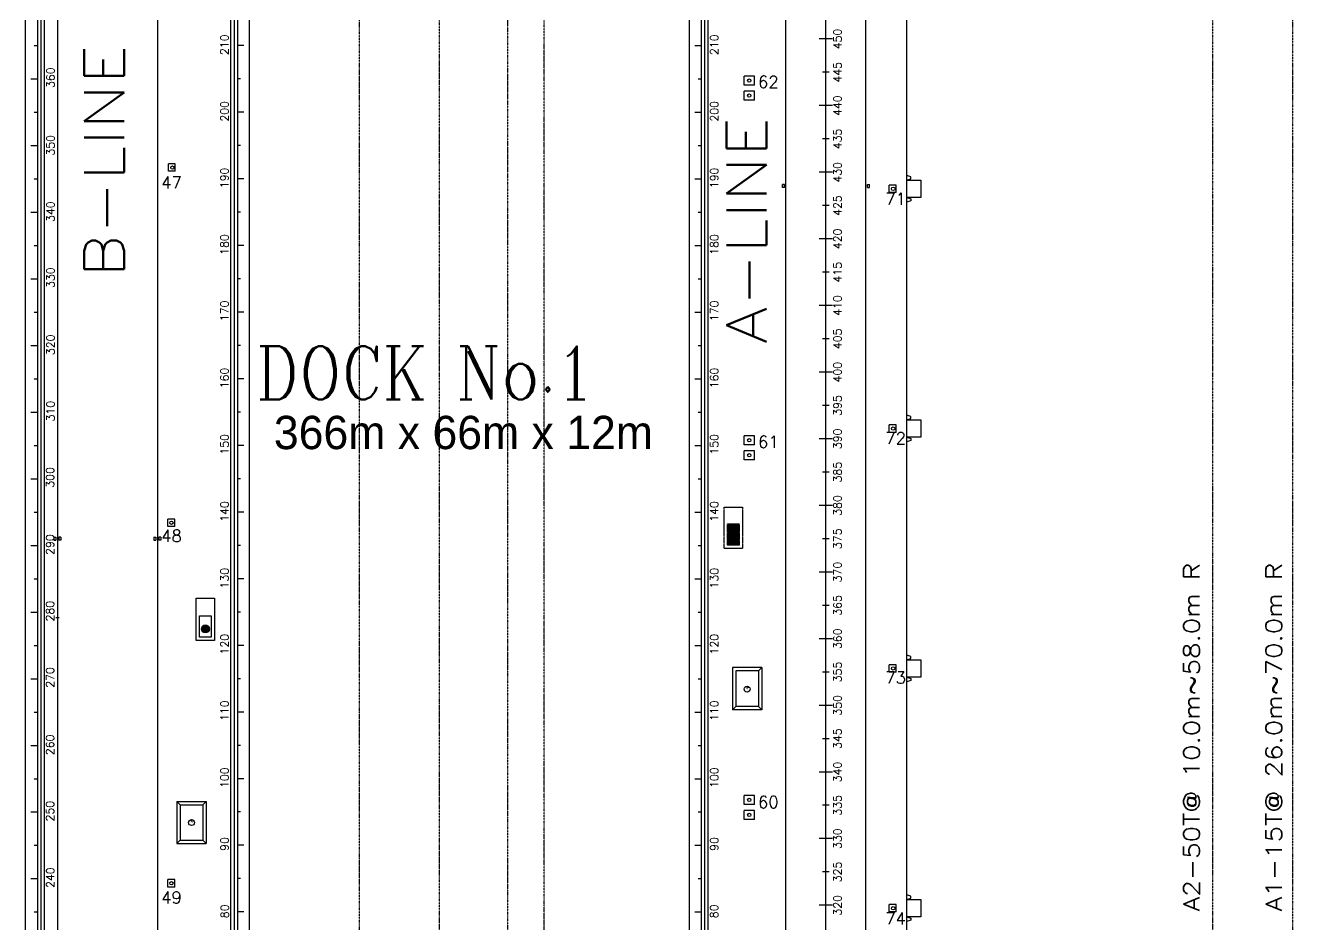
# Model space of a CAD drawing. Header units: inches. Extents: x 2621776591 to 2623670951, y 363331607 to 364354604.
# Drawn here: x 2622778544 to 2622968621, y 363834701 to 363969660 of the extents above; entities that cross this region are included whole.
import ezdxf
from ezdxf.enums import TextEntityAlignment as Align

# ---------------------------------------------------------------- set-up
doc = ezdxf.new("R2010")
doc.units = ezdxf.units.IN
doc.header["$MEASUREMENT"] = 0
for name, pattern in [('BORDERX2', [3.5, 1, -0.5, 1, -0.5, 0, -0.5]), ('CENTER', [2, 1.25, -0.25, 0.25, -0.25]), ('DASHED2', [0.375, 0.25, -0.125]), ('HIDDEN', [0.375, 0.25, -0.125])]:
    doc.linetypes.add(name, pattern=pattern)
for name, color, linetype in [('ANCHOR POINT', 7, 'Continuous'), ('BOLLARD', 1, 'Continuous'), ('Bollard Nos.', 7, 'Continuous'), ('BOLLARD1', 1, 'Continuous'), ('CAPSTAN', 1, 'Continuous'), ('DIM', 8, 'Continuous'), ('Dock CH Text', 8, 'Continuous'), ('Dock Chainage', 8, 'Continuous'), ('FENDER', 1, 'Continuous'), ('LTOWER', 2, 'Continuous'), ('PIER', 7, 'Continuous'), ('TEXT2', 1, 'Continuous'), ('TEXT3', 6, 'Continuous')]:
    doc.layers.add(name, color=color, linetype=linetype)
doc.layers.add('CRANE', color=7, linetype='Continuous', true_color=0x7f3f7f)
doc.layers.get('BOLLARD1').off()
doc.styles.add('ROMANC', font='romanc')
doc.styles.add('ROMANS', font='romans')
doc.styles.get("Standard").update_dxf_attribs({"font": 'arial.ttf'})
doc.styles.add('style1', font='GOTHIC.TTF')

# ---------------------------------------------------------------- blocks, each defined once
blk = doc.blocks.new('FENDER')
at = {"layer": 'FENDER'}
blk.add_line((-600, 1800), (0, 2000), dxfattribs=at)
blk.add_lwpolyline([(0, 0), (0, 1300), (-2100, 1300), (-2100, -1300), (0, -1300)], close=True, dxfattribs=at)
for points in [[(0, 1300), (-600, 1500), (-600, 1800)], [(0, -1300), (-600, -1500), (-600, -1800), (0, -2000)]]:
    blk.add_lwpolyline(points, dxfattribs=at)
blk = doc.blocks.new('A$C48C768FC')
at = {"layer": 'Dock CH Text'}
blk.add_line((219498, 169155), (218998, 169155), dxfattribs=at)
at = {"layer": 'Dock Chainage'}
for p, q in [((215750, 255000), (216225, 255000)), ((247200, 255000), (246225, 255000)), ((314850, 255000), (315825, 255000)), ((215250, 250000), (216225, 250000)), ((246700, 250000), (246225, 250000)), ((315350, 250000), (315825, 250000)), ((215750, 245000), (216225, 245000)), ((247200, 245000), (246225, 245000)), ((314850, 245000), (315825, 245000)), ((215250, 240000), (216225, 240000)), ((246700, 240000), (246225, 240000)), ((315350, 240000), (315825, 240000)), ((215750, 235000), (216225, 235000)), ((247200, 235000), (246225, 235000)), ((314850, 235000), (315825, 235000)), ((215250, 230000), (216225, 230000)), ((246700, 230000), (246225, 230000)), ((315350, 230000), (315825, 230000)), ((215750, 225000), (216225, 225000)), ((247200, 225000), (246225, 225000)), ((314850, 225000), (315825, 225000)), ((215250, 220000), (216225, 220000)), ((246700, 220000), (246225, 220000)), ((315350, 220000), (315825, 220000)), ((215750, 215000), (216225, 215000)), ((247200, 215000), (246225, 215000)), ((314850, 215000), (315825, 215000)), ((215250, 210000), (216225, 210000)), ((246700, 210000), (246225, 210000)), ((315350, 210000), (315825, 210000)), ((215750, 205000), (216225, 205000)), ((247200, 205000), (246225, 205000)), ((314850, 205000), (315825, 205000)), ((215250, 200000), (216225, 200000)), ((246700, 200000), (246225, 200000)), ((315350, 200000), (315825, 200000)), ((215750, 195000), (216225, 195000)), ((247200, 195000), (246225, 195000)), ((314850, 195000), (315825, 195000)), ((215250, 190000), (216225, 190000)), ((246700, 190000), (246225, 190000)), ((315350, 190000), (315825, 190000)), ((215750, 185000), (216225, 185000)), ((247200, 185000), (246225, 185000)), ((314850, 185000), (315825, 185000)), ((215250, 180000), (216225, 180000)), ((246700, 180000), (246225, 180000)), ((315350, 180000), (315825, 180000)), ((215750, 175000), (216225, 175000)), ((247200, 175000), (246225, 175000)), ((314850, 175000), (315825, 175000)), ((215250, 170000), (216225, 170000)), ((246700, 170000), (246225, 170000)), ((315350, 170000), (315825, 170000)), ((215750, 165000), (216225, 165000)), ((247200, 165000), (246225, 165000)), ((314850, 165000), (315825, 165000)), ((215250, 160000), (216225, 160000)), ((246700, 160000), (246225, 160000)), ((315350, 160000), (315825, 160000)), ((215750, 155000), (216225, 155000)), ((247200, 155000), (246225, 155000)), ((314850, 155000), (315825, 155000)), ((215250, 150000), (216225, 150000)), ((246700, 150000), (246225, 150000)), ((315350, 150000), (315825, 150000)), ((215750, 145000), (216225, 145000)), ((247200, 145000), (246225, 145000)), ((314850, 145000), (315825, 145000)), ((215250, 140000), (216225, 140000)), ((246700, 140000), (246225, 140000)), ((315350, 140000), (315825, 140000)), ((215750, 135000), (216225, 135000)), ((247200, 135000), (246225, 135000)), ((314850, 135000), (315825, 135000)), ((215250, 130000), (216225, 130000)), ((246700, 130000), (246225, 130000)), ((315350, 130000), (315825, 130000)), ((215750, 125000), (216225, 125000)), ((247200, 125000), (246225, 125000)), ((314850, 125000), (315825, 125000))]:
    blk.add_line(p, q, dxfattribs=at)
at = {"layer": 'Dock CH Text', "style": 'ROMANS'}
for s, p in [('210', (244897, 255132)), ('210', (318353, 255132)), ('360', (218801, 250191)), ('200', (244897, 245142)), ('200', (318353, 245142)), ('350', (218801, 240039)), ('190', (244897, 235151)), ('190', (318353, 235151)), ('340', (218801, 230089)), ('180', (244897, 225161)), ('180', (318353, 225161)), ('330', (218801, 220180)), ('170', (244897, 215200)), ('170', (318353, 215200)), ('320', (218801, 210107)), ('160', (244897, 205129)), ('160', (318353, 205129)), ('310', (218801, 200155)), ('150', (244903, 195179)), ('150', (318348, 195179)), ('300', (218726, 190203)), ('140', (244903, 185096)), ('140', (318348, 185096)), ('290', (218726, 180130)), ('130', (244903, 175087)), ('130', (318348, 175087)), ('280', (218726, 170138)), ('120', (244903, 165174)), ('120', (318348, 165174)), ('270', (218726, 160186)), ('110', (244903, 155189)), ('110', (318348, 155189)), ('260', (218726, 150073)), ('100', (244903, 145154)), ('100', (318348, 145154)), ('250', (218726, 140121)), ('90', (244903, 135198)), ('90', (318348, 135198)), ('240', (218772, 130144))]:
    blk.add_text(s, height=1200, rotation=90, dxfattribs=at).set_placement(p, align=Align.CENTER)
at = {"layer": 'Dock CH Text', "style": 'ROMANS', "width": 1}
for p in [(244928, 125096), (318322, 125096)]:
    blk.add_text('80', height=1200, rotation=90, dxfattribs=at).set_placement(p, align=Align.CENTER)
blk = doc.blocks.new('BOLLARD1')
at = {"layer": 'BOLLARD'}
for p, q in [((-3325, -1200), (-1775, -1200)), ((-3325, -1200), (-3325, -2550)), ((-1775, -1200), (-1775, -2550)), ((-3325, -2550), (-1775, -2550)), ((-3325, -3450), (-3325, -4800)), ((-3325, -3450), (-1775, -3450)), ((-1775, -3450), (-1775, -4800)), ((-3325, -4800), (-1775, -4800))]:
    blk.add_line(p, q, dxfattribs=at)
for centre in [(-2550, -1875), (-2550, -4125)]:
    blk.add_circle(centre, 250, dxfattribs=at)
blk = doc.blocks.new('A$C6b66f7a2')
at = {"layer": 'CAPSTAN'}
h = blk.add_hatch(dxfattribs=at)
h.set_pattern_fill('ANSI31', color=9, scale=1000)
h.set_pattern_definition([(45, (0, 0), (-88.3883476483, 88.3883476483), [])])
h.paths.add_polyline_path([(2622883869, 363894847), (2622885619, 363894847), (2622885619, 363891647), (2622883869, 363891647)])
at = {"layer": 'BOLLARD'}
for p, q in [((2622801024, 363948867), (2622800014, 363948867)), ((2622800014, 363947752), (2622800014, 363948867)), ((2622801024, 363947752), (2622801024, 363948867)), ((2622801024, 363947752), (2622800014, 363947752)), ((2622909134, 363945682), (2622908124, 363945682)), ((2622908124, 363944567), (2622908124, 363945682)), ((2622909134, 363944567), (2622908124, 363944567)), ((2622909134, 363944567), (2622909134, 363945682)), ((2622909134, 363909697), (2622908124, 363909697)), ((2622908124, 363908582), (2622908124, 363909697)), ((2622909134, 363908582), (2622908124, 363908582)), ((2622909134, 363908582), (2622909134, 363909697)), ((2622800949, 363895567), (2622799939, 363895567)), ((2622799939, 363894452), (2622799939, 363895567)), ((2622800949, 363894452), (2622800949, 363895567)), ((2622800949, 363894452), (2622799939, 363894452)), ((2622909134, 363873712), (2622908124, 363873712)), ((2622908124, 363872597), (2622908124, 363873712)), ((2622909134, 363872597), (2622908124, 363872597)), ((2622909134, 363872597), (2622909134, 363873712)), ((2622799939, 363840352), (2622799939, 363841467)), ((2622800949, 363841467), (2622799939, 363841467)), ((2622800949, 363840352), (2622799939, 363840352)), ((2622800949, 363840352), (2622800949, 363841467)), ((2622908124, 363836612), (2622908124, 363837727)), ((2622909134, 363837727), (2622908124, 363837727)), ((2622909134, 363836612), (2622908124, 363836612)), ((2622909134, 363836612), (2622909134, 363837727))]:
    blk.add_line(p, q, dxfattribs=at)
for centre in [(2622800594, 363948310), (2622908704, 363945125), (2622908704, 363909140), (2622800444, 363895010), (2622908704, 363873154), (2622800444, 363840910), (2622908704, 363837169)]:
    blk.add_circle(centre, 250, dxfattribs=at)
at = {"layer": 'CAPSTAN', "ltscale": 100}
for p, q in [((2622805191, 363879102), (2622805358, 363879092)), ((2622805191, 363879090), (2622805357, 363879080)), ((2622805207, 363878965), (2622805365, 363879019)), ((2622805211, 363878954), (2622805369, 363879008)), ((2622805224, 363879224), (2622805374, 363879151)), ((2622805229, 363879235), (2622805379, 363879161)), ((2622805275, 363878845), (2622805400, 363878955)), ((2622805283, 363878836), (2622805408, 363878946)), ((2622805305, 363879335), (2622805416, 363879210)), ((2622805314, 363879343), (2622805425, 363879218)), ((2622805334, 363879157), (2622805349, 363879189)), ((2622805383, 363878759), (2622805456, 363878909)), ((2622805394, 363878754), (2622805467, 363878904)), ((2622805426, 363879399), (2622805478, 363879249)), ((2622805438, 363879402), (2622805489, 363879252)), ((2622805516, 363878722), (2622805526, 363878888)), ((2622805528, 363878721), (2622805538, 363878887)), ((2622805540, 363879300), (2622805576, 363879298)), ((2622805560, 363879427), (2622805549, 363879261)), ((2622805572, 363879426), (2622805561, 363879260)), ((2622805653, 363878738), (2622805599, 363878896)), ((2622805664, 363878742), (2622805610, 363878899)), ((2622805694, 363879394), (2622805620, 363879244)), ((2622805705, 363879389), (2622805631, 363879239)), ((2622805773, 363878805), (2622805663, 363878930)), ((2622805782, 363878813), (2622805672, 363878938)), ((2622805805, 363879312), (2622805680, 363879202)), ((2622805813, 363879303), (2622805688, 363879193)), ((2622805859, 363878913), (2622805709, 363878987)), ((2622805864, 363878924), (2622805714, 363878997)), ((2622805876, 363879194), (2622805718, 363879140)), ((2622805880, 363879183), (2622805722, 363879129)), ((2622805897, 363879058), (2622805730, 363879068)), ((2622805896, 363879046), (2622805730, 363879056))]:
    blk.add_line(p, q, dxfattribs=at)
at = {"layer": 'CAPSTAN', "linetype": 'HIDDEN', "ltscale": 100}
for p, q in [((2622805383, 363879052), (2622805257, 363879035)), ((2622805265, 363879148), (2622805388, 363879115)), ((2622805295, 363878929), (2622805404, 363878993)), ((2622805315, 363879249), (2622805415, 363879172)), ((2622805369, 363878845), (2622805446, 363878946)), ((2622805399, 363879323), (2622805463, 363879213)), ((2622805470, 363878795), (2622805503, 363878918)), ((2622805618, 363879353), (2622805585, 363879230)), ((2622805689, 363878825), (2622805625, 363878934)), ((2622805719, 363879303), (2622805642, 363879202)), ((2622805773, 363878899), (2622805672, 363878976)), ((2622805793, 363879219), (2622805683, 363879155)), ((2622805822, 363879000), (2622805700, 363879033)), ((2622805829, 363879112), (2622805704, 363879096))]:
    blk.add_line(p, q, dxfattribs=at)
at = {"layer": 'CAPSTAN', "linetype": 'HIDDEN', "ltscale": 5}
for p, q in [((2622805357, 363879080), (2622805436, 363879075)), ((2622805358, 363879092), (2622805437, 363879087)), ((2622805365, 363879019), (2622805440, 363879045)), ((2622805369, 363879008), (2622805444, 363879033)), ((2622805374, 363879151), (2622805444, 363879116)), ((2622805379, 363879161), (2622805450, 363879127)), ((2622805400, 363878955), (2622805459, 363879007)), ((2622805408, 363878946), (2622805467, 363878998)), ((2622805416, 363879210), (2622805468, 363879151)), ((2622805425, 363879218), (2622805477, 363879159)), ((2622805456, 363878909), (2622805491, 363878980)), ((2622805467, 363878904), (2622805502, 363878975)), ((2622805478, 363879249), (2622805503, 363879174)), ((2622805489, 363879252), (2622805515, 363879178)), ((2622805526, 363878888), (2622805531, 363878967)), ((2622805538, 363878887), (2622805543, 363878966)), ((2622805549, 363879261), (2622805545, 363879182)), ((2622805561, 363879260), (2622805557, 363879181)), ((2622805599, 363878896), (2622805573, 363878970)), ((2622805610, 363878899), (2622805584, 363878974)), ((2622805620, 363879244), (2622805586, 363879173)), ((2622805631, 363879239), (2622805597, 363879168)), ((2622805663, 363878930), (2622805611, 363878989)), ((2622805672, 363878938), (2622805620, 363878997)), ((2622805680, 363879202), (2622805621, 363879150)), ((2622805688, 363879193), (2622805629, 363879141)), ((2622805709, 363878987), (2622805638, 363879021)), ((2622805714, 363878997), (2622805643, 363879032)), ((2622805718, 363879140), (2622805644, 363879115)), ((2622805722, 363879129), (2622805648, 363879103)), ((2622805730, 363879056), (2622805651, 363879061)), ((2622805730, 363879068), (2622805652, 363879073))]:
    blk.add_line(p, q, dxfattribs=at)
at = {"layer": 'CAPSTAN', "color": 9, "linetype": 'DASHED2', "ltscale": 2}
for points in [[(2622883369, 363897347), (2622886119, 363897347), (2622886119, 363891147), (2622883369, 363891147)], [(2622883869, 363894847), (2622885619, 363894847), (2622885619, 363891647), (2622883869, 363891647)]]:
    blk.add_lwpolyline(points, close=True, dxfattribs=at)
at = {"layer": 'CAPSTAN'}
for points in [[(2622804169, 363883674), (2622806919, 363883674), (2622806919, 363877324), (2622804169, 363877324)], [(2622804669, 363881024), (2622806419, 363881024), (2622806419, 363877824), (2622804669, 363877824)]]:
    blk.add_lwpolyline(points, close=True, dxfattribs=at)
at = {"layer": 'CAPSTAN', "color": 9, "linetype": 'DASHED2', "ltscale": 2}
blk.add_circle((2622884744, 363892897), 600, dxfattribs=at)
at = {"layer": 'CAPSTAN', "ltscale": 100}
for centre, radius in [((2622805543, 363879074), 600), ((2622805544, 363879074), 540), ((2622805544, 363879074), 530), ((2622805544, 363879074), 448), ((2622805544, 363879074), 438), ((2622805320, 363879044), 26.6), ((2622805325, 363879132), 26.6), ((2622805320, 363879044), 14.6), ((2622805325, 363879132), 14.6), ((2622805349, 363878960), 26.6), ((2622805349, 363878960), 14.6), ((2622805364, 363879211), 26.6), ((2622805364, 363879211), 14.6), ((2622805407, 363878894), 26.6), ((2622805407, 363878894), 14.6), ((2622805430, 363879269), 26.6), ((2622805430, 363879269), 14.6), ((2622805486, 363878856), 26.6), ((2622805486, 363878856), 14.6), ((2622805514, 363879298), 26.6), ((2622805514, 363879298), 14.6), ((2622805574, 363878850), 26.6), ((2622805574, 363878850), 14.6), ((2622805602, 363879292), 26.6), ((2622805602, 363879292), 14.6), ((2622805657, 363878879), 26.6), ((2622805657, 363878879), 14.6), ((2622805681, 363879254), 26.6), ((2622805681, 363879254), 14.6), ((2622805723, 363878937), 26.6), ((2622805723, 363878937), 14.6), ((2622805739, 363879187), 26.6), ((2622805739, 363879187), 14.6), ((2622805762, 363879016), 26.6), ((2622805768, 363879104), 26.6), ((2622805762, 363879016), 14.6), ((2622805768, 363879104), 14.6)]:
    blk.add_circle(centre, radius, dxfattribs=at)
at = {"layer": 'CAPSTAN'}
blk.add_circle((2622805544, 363879074), 600, dxfattribs=at)
at = {"layer": 'CAPSTAN', "linetype": 'CENTER', "ltscale": 0.1}
blk.add_circle((2622805544, 363879074), 226, dxfattribs=at)
at = {"layer": 'CAPSTAN', "ltscale": 100}
for centre, radius, start, end in [((2622805190, 363879078), 12, 86.4258, 179.34085), ((2622805544, 363879074), 366, 179.34085, 196.01076), ((2622805544, 363879074), 366, 156.84085, 173.51075), ((2622805192, 363879114), 12, 173.51075, 266.4258), ((2622805204, 363878976), 12, 196.01076, 288.9258), ((2622805215, 363878942), 12, 108.9258, 201.84085), ((2622805544, 363879074), 366, 201.84085, 218.51075), ((2622805218, 363879213), 12, 63.9258, 156.84085), ((2622805234, 363879245), 12, 151.01075, 243.9258), ((2622805544, 363879074), 366, 134.34085, 151.01075), ((2622805267, 363878854), 12, 218.51075, 311.4258), ((2622805291, 363878827), 12, 131.4258, 224.34085), ((2622805544, 363879074), 366, 224.34085, 241.01074), ((2622805296, 363879327), 12, 41.4258, 134.34085), ((2622805323, 363879351), 12, 128.51075, 221.4258), ((2622805544, 363879074), 366, 113.22811, 128.51075), ((2622805357, 363879074), 6, 0.10567, 86.4258), ((2622805358, 363879098), 6, 266.4258, 352.74593), ((2622805544, 363879074), 181, 180.10567, 195.24593), ((2622805544, 363879074), 181, 157.60567, 172.74593), ((2622805363, 363879025), 6, 288.9258, 15.24593), ((2622805372, 363878764), 12, 241.01074, 333.9258), ((2622805371, 363879002), 6, 22.60567, 108.9258), ((2622805371, 363879145), 6, 337.60567, 63.9258), ((2622805544, 363879074), 181, 202.60567, 217.74593), ((2622805381, 363879167), 6, 243.9258, 330.24593), ((2622805544, 363879074), 181, 135.10567, 150.24593), ((2622805405, 363878749), 12, 153.9258, 246.84085), ((2622805407, 363879392), 20, 18.9258, 113.22811), ((2622805396, 363878960), 6, 311.4258, 37.74593), ((2622805544, 363879074), 366, 246.84085, 263.51075), ((2622805412, 363878942), 6, 45.10567, 131.4258), ((2622805411, 363879206), 6, 315.10567, 41.4258), ((2622805544, 363879074), 181, 225.10567, 240.24594), ((2622805429, 363879222), 6, 221.4258, 307.74594), ((2622805544, 363879074), 181, 112.60567, 127.74594), ((2622805457, 363879408), 20, 103.57294, 198.9258), ((2622805552, 363879014), 426, 90.52899, 103.57294), ((2622805451, 363878912), 6, 333.9258, 60.24594), ((2622805473, 363878901), 6, 67.60568, 153.9258), ((2622805472, 363879247), 6, 292.60567, 18.9258), ((2622805544, 363879074), 181, 247.60568, 262.74594), ((2622805495, 363879254), 6, 198.9258, 285.24594), ((2622805544, 363879074), 181, 90.10568, 105.24594), ((2622805504, 363878722), 12, 263.51075, 356.4258), ((2622805520, 363878888), 6, 356.4258, 82.74594), ((2622805540, 363878720), 12, 176.4258, 269.34085), ((2622805544, 363878887), 6, 90.10568, 176.4258), ((2622805544, 363879074), 366, 269.34085, 286.01076), ((2622805543, 363879261), 6, 270.10568, 356.4258), ((2622805544, 363879074), 181, 270.10568, 285.24594), ((2622805548, 363879428), 12, 356.4258, 89.34085), ((2622805567, 363879259), 6, 176.4258, 262.74594), ((2622805544, 363879074), 181, 67.60568, 82.74594), ((2622805584, 363879426), 12, 83.51075, 176.4258), ((2622805544, 363879074), 366, 66.84085, 83.51075), ((2622805593, 363878894), 6, 18.9258, 105.24594), ((2622805616, 363878901), 6, 112.60567, 198.9258), ((2622805615, 363879247), 6, 247.60568, 333.9258), ((2622805544, 363879074), 181, 292.60567, 307.74594), ((2622805637, 363879236), 6, 153.9258, 240.24594), ((2622805544, 363879074), 181, 45.10567, 60.24594), ((2622805641, 363878734), 12, 286.01076, 18.9258), ((2622805658, 363878926), 6, 41.4258, 127.74594), ((2622805675, 363878745), 12, 198.9258, 291.84084), ((2622805676, 363878942), 6, 135.10567, 221.4258), ((2622805676, 363879206), 6, 225.10567, 311.4258), ((2622805544, 363879074), 181, 315.10567, 330.2459), ((2622805544, 363879074), 366, 291.84084, 308.51075), ((2622805692, 363879188), 6, 131.4258, 217.74593), ((2622805544, 363879074), 181, 22.60567, 37.74593), ((2622805683, 363879399), 12, 333.9258, 66.84085), ((2622805706, 363878981), 6, 63.92577, 150.2459), ((2622805715, 363879384), 12, 61.01074, 153.9258), ((2622805716, 363879146), 6, 202.60567, 288.9258), ((2622805544, 363879074), 181, 337.60563, 352.74593), ((2622805717, 363879003), 6, 157.60563, 243.92577), ((2622805724, 363879123), 6, 108.9258, 195.24593), ((2622805544, 363879074), 181, 0.10567, 15.24593), ((2622805544, 363879074), 366, 44.34085, 61.01074), ((2622805729, 363879050), 6, 86.4258, 172.74593), ((2622805731, 363879074), 6, 180.10567, 266.4258), ((2622805764, 363878797), 12, 308.51075, 41.4258), ((2622805791, 363878821), 12, 221.4258, 314.34085), ((2622805544, 363879074), 366, 314.34085, 331.01071), ((2622805797, 363879321), 12, 311.4258, 44.34085), ((2622805821, 363879294), 12, 38.51075, 131.4258), ((2622805544, 363879074), 366, 21.84085, 38.51075), ((2622805853, 363878902), 12, 331.01071, 63.92577), ((2622805869, 363878935), 12, 243.92577, 336.84081), ((2622805872, 363879206), 12, 288.9258, 21.84085), ((2622805884, 363879172), 12, 16.01076, 108.9258), ((2622805544, 363879074), 366, 336.84081, 353.51075), ((2622805544, 363879074), 366, 359.34085, 16.01076), ((2622805895, 363879034), 12, 353.51075, 86.4258), ((2622805898, 363879070), 12, 266.4258, 359.34085)]:
    blk.add_arc(centre, radius, start, end, dxfattribs=at)
at = {"layer": 'CAPSTAN', "linetype": 'HIDDEN', "ltscale": 5}
for start, end in [(179.61548, 195.73611), (157.11548, 173.23612), (202.11548, 218.23612), (134.61549, 150.73612), (224.61548, 240.73612), (112.11549, 128.23612), (247.11549, 263.23612), (89.61548, 105.73611), (269.61548, 285.73611), (67.11549, 83.23612), (292.11549, 308.23612), (44.61548, 60.73612), (314.61549, 330.73608), (22.11548, 38.23612), (337.11545, 353.23612), (359.61548, 15.73611)]:
    blk.add_arc((2622805544, 363879074), 108, start, end, dxfattribs=at)
at = {"layer": 'BOLLARD1', "rotation": 180}
for p in [(2622884567, 363957247), (2622884567, 363903270), (2622884567, 363849292)]:
    blk.add_blockref('BOLLARD1', p, dxfattribs=at)
at = {"layer": 'FENDER', "xscale": -1}
for p in [(2622910744, 363945125), (2622910744, 363909139), (2622910744, 363873154), (2622910744, 363837169)]:
    blk.add_blockref('FENDER', p, dxfattribs=at)
at = {"layer": 'Bollard Nos.', "style": 'ROMANS'}
for s, p in [('62', (2622888442, 363960270)), ('47', (2622798931, 363945183)), ('71', (2622907530, 363942709)), ('72', (2622907530, 363906789)), ('61', (2622888442, 363906253)), ('48', (2622798931, 363892146)), ('73', (2622907530, 363870871)), ('60', (2622888442, 363852198)), ('49', (2622798931, 363837868)), ('74', (2622907530, 363834746))]:
    blk.add_text(s, height=1800, dxfattribs=at).set_placement(p)

msp = doc.modelspace()

# ---------------------------------------------------------------- linework, layer by layer
at = {"color": 8, "elevation": 0}
for points in [[(2622898606.2, 363682609.7), (2622898606.2, 364127609.7)], [(2622899606.2, 363967609.7), (2622897606.2, 363967609.7)], [(2622899106.2, 363962609.7), (2622898106.2, 363962609.7)], [(2622899606.2, 363957609.7), (2622897606.2, 363957609.7)], [(2622899106.2, 363952609.7), (2622898106.2, 363952609.7)], [(2622899606.2, 363947609.7), (2622897606.2, 363947609.7)], [(2622899106.2, 363942609.7), (2622898106.2, 363942609.7)], [(2622899606.2, 363937609.7), (2622897606.2, 363937609.7)], [(2622899106.2, 363932609.7), (2622898106.2, 363932609.7)], [(2622899606.2, 363927609.7), (2622897606.2, 363927609.7)], [(2622899106.2, 363922609.7), (2622898106.2, 363922609.7)], [(2622899606.2, 363917609.7), (2622897606.2, 363917609.7)], [(2622899106.2, 363912609.7), (2622898106.2, 363912609.7)], [(2622899606.2, 363907609.7), (2622897606.2, 363907609.7)], [(2622899106.2, 363902609.7), (2622898106.2, 363902609.7)], [(2622899606.2, 363897609.7), (2622897606.2, 363897609.7)], [(2622899106.2, 363892609.7), (2622898106.2, 363892609.7)], [(2622899606.2, 363887609.7), (2622897606.2, 363887609.7)], [(2622899106.2, 363882609.7), (2622898106.2, 363882609.7)], [(2622899606.2, 363877609.7), (2622897606.2, 363877609.7)], [(2622899106.2, 363872609.7), (2622898106.2, 363872609.7)], [(2622899606.2, 363867609.7), (2622897606.2, 363867609.7)], [(2622899106.2, 363862609.7), (2622898106.2, 363862609.7)], [(2622899606.2, 363857609.7), (2622897606.2, 363857609.7)], [(2622899106.2, 363852609.7), (2622898106.2, 363852609.7)], [(2622899606.2, 363847609.7), (2622897606.2, 363847609.7)], [(2622899106.2, 363842609.7), (2622898106.2, 363842609.7)], [(2622899606.2, 363837609.7), (2622897606.2, 363837609.7)]]:
    msp.add_lwpolyline(points, dxfattribs=at)
at = {"layer": 'ANCHOR POINT'}
for p, q in [((2622892085.7, 363945304.8), (2622892085.7, 363945754.8)), ((2622892385.7, 363945754.8), (2622892085.7, 363945754.8)), ((2622892385.7, 363945304.8), (2622892085.7, 363945304.8)), ((2622892385.7, 363945304.8), (2622892385.7, 363945754.8)), ((2622904855.7, 363945754.8), (2622905155.7, 363945754.8)), ((2622904855.7, 363945304.8), (2622904855.7, 363945754.8)), ((2622904855.7, 363945304.8), (2622905155.7, 363945304.8)), ((2622905155.7, 363945304.8), (2622905155.7, 363945754.8)), ((2622782808.8, 363892867.5), (2622782808.8, 363892417.5)), ((2622782808.8, 363892867.5), (2622783108.8, 363892867.5)), ((2622782808.8, 363892417.5), (2622783108.8, 363892417.5)), ((2622783108.8, 363892867.5), (2622783108.8, 363892417.5)), ((2622783878.8, 363892867.5), (2622783578.8, 363892867.5)), ((2622783578.8, 363892867.5), (2622783578.8, 363892417.5)), ((2622783878.8, 363892417.5), (2622783578.8, 363892417.5)), ((2622783878.8, 363892867.5), (2622783878.8, 363892417.5)), ((2622797808.8, 363892867.5), (2622797808.8, 363892417.5)), ((2622797808.8, 363892867.5), (2622798108.8, 363892867.5)), ((2622797808.8, 363892417.5), (2622798108.8, 363892417.5)), ((2622798108.8, 363892867.5), (2622798108.8, 363892417.5)), ((2622798878.8, 363892867.5), (2622798578.8, 363892867.5)), ((2622798578.8, 363892867.5), (2622798578.8, 363892417.5)), ((2622798878.8, 363892417.5), (2622798578.8, 363892417.5)), ((2622798878.8, 363892867.5), (2622798878.8, 363892417.5))]:
    msp.add_line(p, q, dxfattribs=at)
at = {"layer": 'CRANE', "linetype": 'BORDERX2'}
for p, q in [((2622828621.1, 364111009, 0), (2622828621.1, 363568050.6, 0)), ((2622968620.8, 364111009, 0), (2622968620.8, 363567818.9, 0)), ((2622850843.7, 364108242.3, 0), (2622850843.7, 363612984.6, 0)), ((2622840620.7, 364087548.4, 0), (2622840620.7, 363544555.7, 0)), ((2622956620.7, 364087548.4, 0), (2622956620.7, 363544596.6, 0)), ((2622856343.8, 363643484.6, 0), (2622856343.8, 364077774.5, 0))]:
    msp.add_line(p, q, dxfattribs=at)
at = {"layer": 'LTOWER'}
for p, q in [((2622888997.7, 363873279.5), (2622884597.7, 363873279.5)), ((2622884597.7, 363873279.5), (2622884597.7, 363866954.5)), ((2622885097.7, 363872779.5), (2622885097.7, 363867454.5)), ((2622888497.7, 363872779.5), (2622885097.7, 363872779.5)), ((2622888497.7, 363872779.5), (2622888997.7, 363873279.5)), ((2622888497.7, 363872779.5), (2622888497.7, 363867454.5)), ((2622888997.7, 363873279.5), (2622888997.7, 363866954.5)), ((2622884597.7, 363866954.5), (2622885097.7, 363867454.5)), ((2622888997.7, 363866954.5), (2622884597.7, 363866954.5)), ((2622888497.7, 363867454.5), (2622885097.7, 363867454.5)), ((2622888997.7, 363866954.5), (2622888497.7, 363867454.5)), ((2622801268.8, 363853186.2), (2622801268.8, 363846861.2)), ((2622801768.8, 363852686.2), (2622801268.8, 363853186.2)), ((2622801268.8, 363853186.2), (2622805668.8, 363853186.2)), ((2622805168.8, 363852686.2), (2622805668.8, 363853186.2)), ((2622805668.8, 363853186.2), (2622805668.8, 363846861.2)), ((2622801768.8, 363852686.2), (2622805168.8, 363852686.2)), ((2622801768.8, 363852686.2), (2622801768.8, 363847361.2)), ((2622805168.8, 363852686.2), (2622805168.8, 363847361.2)), ((2622801268.8, 363846861.2), (2622801768.8, 363847361.2)), ((2622801768.8, 363847361.2), (2622805168.8, 363847361.2)), ((2622805668.8, 363846861.2), (2622805168.8, 363847361.2)), ((2622801268.8, 363846861.2), (2622805668.8, 363846861.2))]:
    msp.add_line(p, q, dxfattribs=at)
for centre in [(2622886797.7, 363870045), (2622803468.8, 363850023.7)]:
    msp.add_circle(centre, 450, dxfattribs=at)
at = {"layer": 'PIER'}
for p, q in [((2622778543.8, 363601609.7), (2622778543.8, 364138609.7)), ((2622812143.8, 363756609.7), (2622812143.8, 364138609.7)), ((2622878143.8, 363756609.7), (2622878143.8, 364138494.3)), ((2622910743.8, 363753017.1), (2622910743.8, 364133909.8)), ((2622780343.8, 364128094.7), (2622780343.8, 363597219.3)), ((2622780843.8, 364127819.7), (2622780843.8, 363590519.3)), ((2622781343.8, 364127819.7), (2622781343.8, 363590319.3)), ((2622809343.8, 363745269.3), (2622809343.8, 364127819.7)), ((2622809843.8, 364127819.7), (2622809843.8, 363745569.3)), ((2622810343.8, 364128094.7), (2622810343.8, 363745569.3)), ((2622879943.8, 363752199.3), (2622879943.8, 364128024.8)), ((2622880443.8, 363745499.3), (2622880443.8, 364127749.8)), ((2622880943.8, 363743799.3), (2622880943.8, 364127749.8))]:
    msp.add_line(p, q, dxfattribs=at)
at = {"layer": 'TEXT2'}
for p, q in [((2622892620.7, 363532869.8), (2622892620.7, 364121959.8)), ((2622904620.7, 363532869.8), (2622904620.7, 364121959.8)), ((2622783343.8, 364118942.5), (2622783343.8, 363460242.5)), ((2622798343.8, 364118942.5), (2622798343.8, 363460242.5))]:
    msp.add_line(p, q, dxfattribs=at)

# ---------------------------------------------------------------- block references
at = {"layer": 'DIM'}
msp.add_blockref('A$C6b66f7a2', (0, 0), dxfattribs=at)
at = {"layer": 'Dock Chainage'}
msp.add_blockref('A$C48C768FC', (2622564118.7, 363711609.7), dxfattribs=at)
at = {"layer": 'FENDER', "xscale": -1}
for p in [(2622910743.8, 363945124.5), (2622910743.8, 363909139.5), (2622910743.8, 363873154.4), (2622910743.8, 363837169.4)]:
    msp.add_blockref('FENDER', p, dxfattribs=at)

# ---------------------------------------------------------------- texts
at = {"color": 8, "style": 'ROMANS'}
for s, p in [('450', (2622900357.2, 363967609.7, 0)), ('445', (2622900357.2, 363962609.7, 0)), ('440', (2622900357.2, 363957609.7, 0)), ('435', (2622900357.2, 363952609.7, 0)), ('430', (2622900357.2, 363947609.7, 0)), ('425', (2622900357.2, 363942609.7, 0)), ('420', (2622900357.2, 363937609.7, 0)), ('415', (2622900357.2, 363932609.7, 0)), ('410', (2622900357.2, 363927609.7, 0)), ('405', (2622900357.2, 363922609.7, 0)), ('400', (2622900357.2, 363917609.7, 0)), ('395', (2622900357.2, 363912609.7, 0)), ('390', (2622900357.2, 363907609.7, 0)), ('385', (2622900357.2, 363902609.7, 0)), ('380', (2622900357.2, 363897609.7, 0)), ('375', (2622900357.2, 363892609.7, 0)), ('370', (2622900357.2, 363887609.7, 0)), ('365', (2622900357.2, 363882609.7, 0)), ('360', (2622900357.2, 363877609.7, 0)), ('355', (2622900357.2, 363872609.7, 0)), ('350', (2622900357.2, 363867609.7, 0)), ('345', (2622900357.2, 363862609.7, 0)), ('340', (2622900357.2, 363857609.7, 0)), ('335', (2622900357.2, 363852609.7, 0)), ('330', (2622900357.2, 363847609.7, 0)), ('325', (2622900357.2, 363842609.7, 0)), ('320', (2622900357.2, 363837609.7, 0))]:
    msp.add_text(s, height=1200, rotation=90, dxfattribs=at).set_placement(p, align=Align.MIDDLE_CENTER)
at = {"color": 6, "style": 'ROMANC', "width": 0.85}
msp.add_text('DOCK No.1', height=8000, dxfattribs=at).set_placement((2622813184.2, 363913506.9, 0))
at = {"color": 6, "style": 'style1'}
msp.add_text('366m x 66m x 12m', height=5000.001, dxfattribs=at).set_placement((2622815819, 363906059.6, 0))
at = {"layer": 'CRANE', "color": 220, "style": 'ROMANS', "width": 1.2}
for s, p in [('A2-50T@ 10.0m~58.0m R', (2622955384.3, 363862850.5)), ('A1-15T@ 26.0m~70.0m R', (2622967719.3, 363862850.5))]:
    msp.add_text(s, height=2400, rotation=90, dxfattribs=at).set_placement(p, align=Align.BOTTOM_CENTER)
at = {"layer": 'LTOWER'}
for p in [(2622886797.7, 363870045), (2622803468.8, 363850023.7)]:
    msp.add_text('*', height=900.9, rotation=349.22049, dxfattribs=at).set_placement(p, align=Align.MIDDLE)
at = {"layer": 'TEXT3', "style": 'ROMANS', "width": 1.2}
for s, p in [('B-LINE', (2622793372, 363931828.3, 0)), ('A-LINE', (2622889729, 363921879, 0))]:
    msp.add_text(s, height=6000, rotation=90, dxfattribs=at).set_placement(p)

doc.saveas('drawing.dxf')
